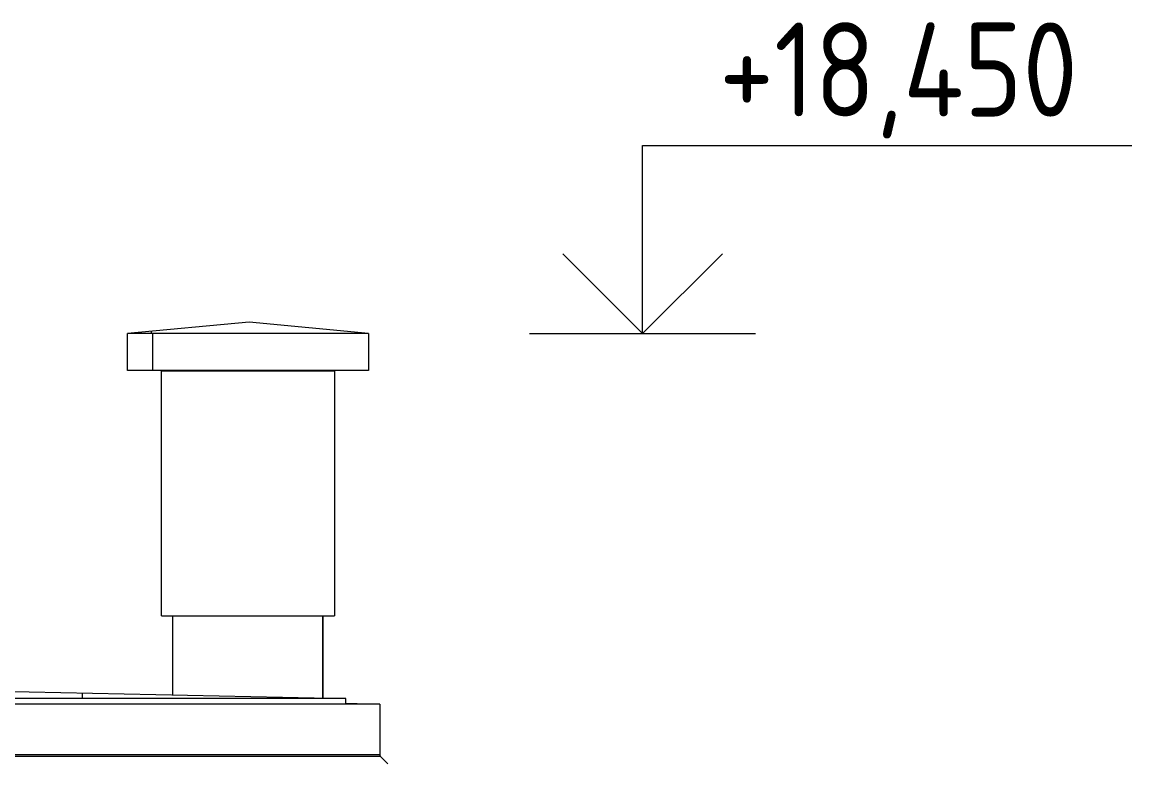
# Model space of a CAD drawing. Header units: millimetres. Extents: x -515342 to 330399, y -224905 to 507333.
# Drawn here: x 133104 to 136052, y 19374 to 21345 of the extents above; entities that cross this region are included whole.
import ezdxf

# ---------------------------------------------------------------- set-up
doc = ezdxf.new("R2010")
doc.units = ezdxf.units.MM
for name, color, linetype, lineweight in [('Аннотация', 7, 'Continuous', 0), ('Крыша', 7, 'Continuous', 0), ('Крыша штриховка', 7, 'Continuous', 0), ('Линии', 7, 'Continuous', 0), ('Ограждение', 7, 'Continuous', 0), ('Отметки', 7, 'Continuous', 0), ('Стены внутренние', 7, 'Continuous', 0), ('Стены наружные', 7, 'Continuous', 0), ('Стены штриховка поверхности', 7, 'Continuous', 0)]:
    doc.layers.add(name, color=color, linetype=linetype, lineweight=lineweight)
doc.styles.add('GOST Common_1', font='', dxfattribs={"width": 0.9, "height": 250})
doc.styles.get('GOST Common_1').set_extended_font_data('GOST Common')

# ---------------------------------------------------------------- blocks, each defined once
blk = doc.blocks.new('Ограждение - Ограждение-9804452-О_АР_Эскиз_Фасад 12-1 копия 1')
at = {"layer": 'Ограждение'}
for p, q in [((-48710, 17465), (-55825, 17465)), ((-48800, 17467.7), (-48710, 17465)), ((-48710, 17465), (-48710, 17330)), ((-55826.2, 17326.7), (-48708.8, 17326.7)), ((-48710, 17330), (-55825, 17330)), ((-48708.8, 17326.7), (-48688.2, 17306.2))]:
    blk.add_line(p, q, dxfattribs=at)
blk.add_open_spline([(-48710, 17330), (-48710, 17329.6), (-48709.9, 17328.8), (-48709.5, 17327.7), (-48709.1, 17327), (-48708.8, 17326.7)], degree=3, dxfattribs=at)
blk = doc.blocks.new('Высотные отметки - Стрелка вверх-5091-О_АР_Эскиз_Фасад 12-1 копия 1')
at = {"layer": 'Аннотация'}
for p, q in [((-52632.9, -500), (-53932.9, -500)), ((-52632.9, -1000), (-52632.9, -500)), ((-52632.9, -1000), (-52845.1, -787.8)), ((-52632.9, -1000), (-52420.8, -787.8)), ((-52332.9, -1000), (-52932.9, -1000))]:
    blk.add_line(p, q, dxfattribs=at)

msp = doc.modelspace()

# ---------------------------------------------------------------- hatches: boundary and pattern name
at = {"layer": 'Крыша штриховка'}
h = msp.add_hatch(dxfattribs=at)
h.set_pattern_fill('FP_92', color=256, style=0, pattern_type=2)
h.set_pattern_definition([(0, (124446.9, 20849.7), (0, 520.81), []), (90, (124446.9, 20849.7), (-900, 6e-14), [])])
h.paths.add_polyline_path([(134023.6864, 20517.9355), (133706.9097, 20547.9355), (133383.6864, 20517.9355), (133565.7952, 20517.9355)])
h = msp.add_hatch(dxfattribs=at)
h.set_pattern_fill('FP_91', color=256, style=0, pattern_type=2)
h.set_pattern_definition([(0, (124447, 15168), (0, 10000), []), (90, (124446.9, 15167.7), (-900, 6e-14), [])])
h.paths.add_polyline_path([(133383.6864, 20419.7355), (134023.6864, 20419.7355), (134023.6864, 20517.9355), (133383.6864, 20517.9355)])
h = msp.add_hatch(dxfattribs=at)
h.set_pattern_fill('FP_101', color=256, style=0, pattern_type=2)
h.set_pattern_definition([(0, (182763.69, 19809.15), (0, 201.412), []), (90, (182763.7, 19809.15), (-900, 6e-14), [])])
h.paths.add_polyline_path([(130417.4409, 19547.9355), (133963.6864, 19547.9355), (130123.6864, 19627.9355), (126988.6864, 19563.1293), (126988.6864, 19547.9355), (130192.5585, 19547.9355)])
at = {"layer": 'Стены штриховка поверхности'}
h = msp.add_hatch(dxfattribs=at)
h.set_pattern_fill('FP_184', color=256, style=0, pattern_type=2)
h.set_pattern_definition([(0, (133899, 15168), (0, 10000), []), (90, (133898.7, 15167.7), (-900, 6e-14), [])])
h.paths.add_polyline_path([(133903.6864, 19549.1855), (133903.6864, 19767.7355), (133513.6864, 19767.7355), (133513.6864, 19557.3105), (133790.6777, 19551.5398)])

# ---------------------------------------------------------------- linework, layer by layer
at = {"layer": 'Крыша'}
for p, q in [((133706.9097, 20547.9355), (133383.6864, 20517.9355)), ((134023.6864, 20517.9355), (133706.9097, 20547.9355)), ((133383.6864, 20419.7355), (133383.6864, 20517.9355)), ((134023.6864, 20517.9355), (133383.6864, 20517.9355)), ((134023.6864, 20517.9355), (134023.6864, 20419.7355)), ((134023.6864, 20419.7355), (133383.6864, 20419.7355)), ((130123.6864, 19627.9355), (133963.6864, 19547.9355)), ((133963.6864, 19547.9355), (126988.6864, 19547.9355)), ((133963.6864, 19535.4355), (133963.6864, 19547.9355))]:
    msp.add_line(p, q, dxfattribs=at)
at = {"layer": 'Линии'}
msp.add_line((134646.6049, 20517.9355), (134906.6049, 20517.9355), dxfattribs=at)
at = {"layer": 'Отметки'}
msp.add_line((134646.6049, 20517.9355), (134751.899, 20517.9355), dxfattribs=at)
at = {"layer": 'Стены внутренние'}
for p, q in [((133473.6864, 19767.7355), (133473.6864, 20417.7355)), ((133933.6864, 20417.7355), (133473.6864, 20417.7355)), ((133933.6864, 20417.7355), (133933.6864, 19767.7355)), ((133473.6864, 19767.7355), (133933.6864, 19767.7355))]:
    msp.add_line(p, q, dxfattribs=at)
at = {"layer": 'Стены наружные'}
for p, q in [((133503.6864, 19557.5188), (133503.6864, 19767.7355)), ((133903.6864, 19549.1855), (133903.6864, 19767.7355))]:
    msp.add_line(p, q, dxfattribs=at)

# ---------------------------------------------------------------- block references
at = {"layer": 'Ограждение'}
msp.add_blockref('Ограждение - Ограждение-9804452-О_АР_Эскиз_Фасад 12-1 копия 1', (182763.6864, 2067.7355), dxfattribs=at)
at = {"layer": 'Отметки', "extrusion": (0, 0, -1)}
msp.add_blockref('Высотные отметки - Стрелка вверх-5091-О_АР_Эскиз_Фасад 12-1 копия 1', (-82118.9562, 21517.8928), dxfattribs=at)

# ---------------------------------------------------------------- texts
at = {"layer": 'Отметки', "insert": (134955.3388, 21344.6426), "char_height": 250, "width": 1191.744618, "attachment_point": 1, "line_spacing_factor": 1.022761, "style": 'GOST Common_1'}
msp.add_mtext('+18,450', dxfattribs=at)

doc.saveas('drawing.dxf')
